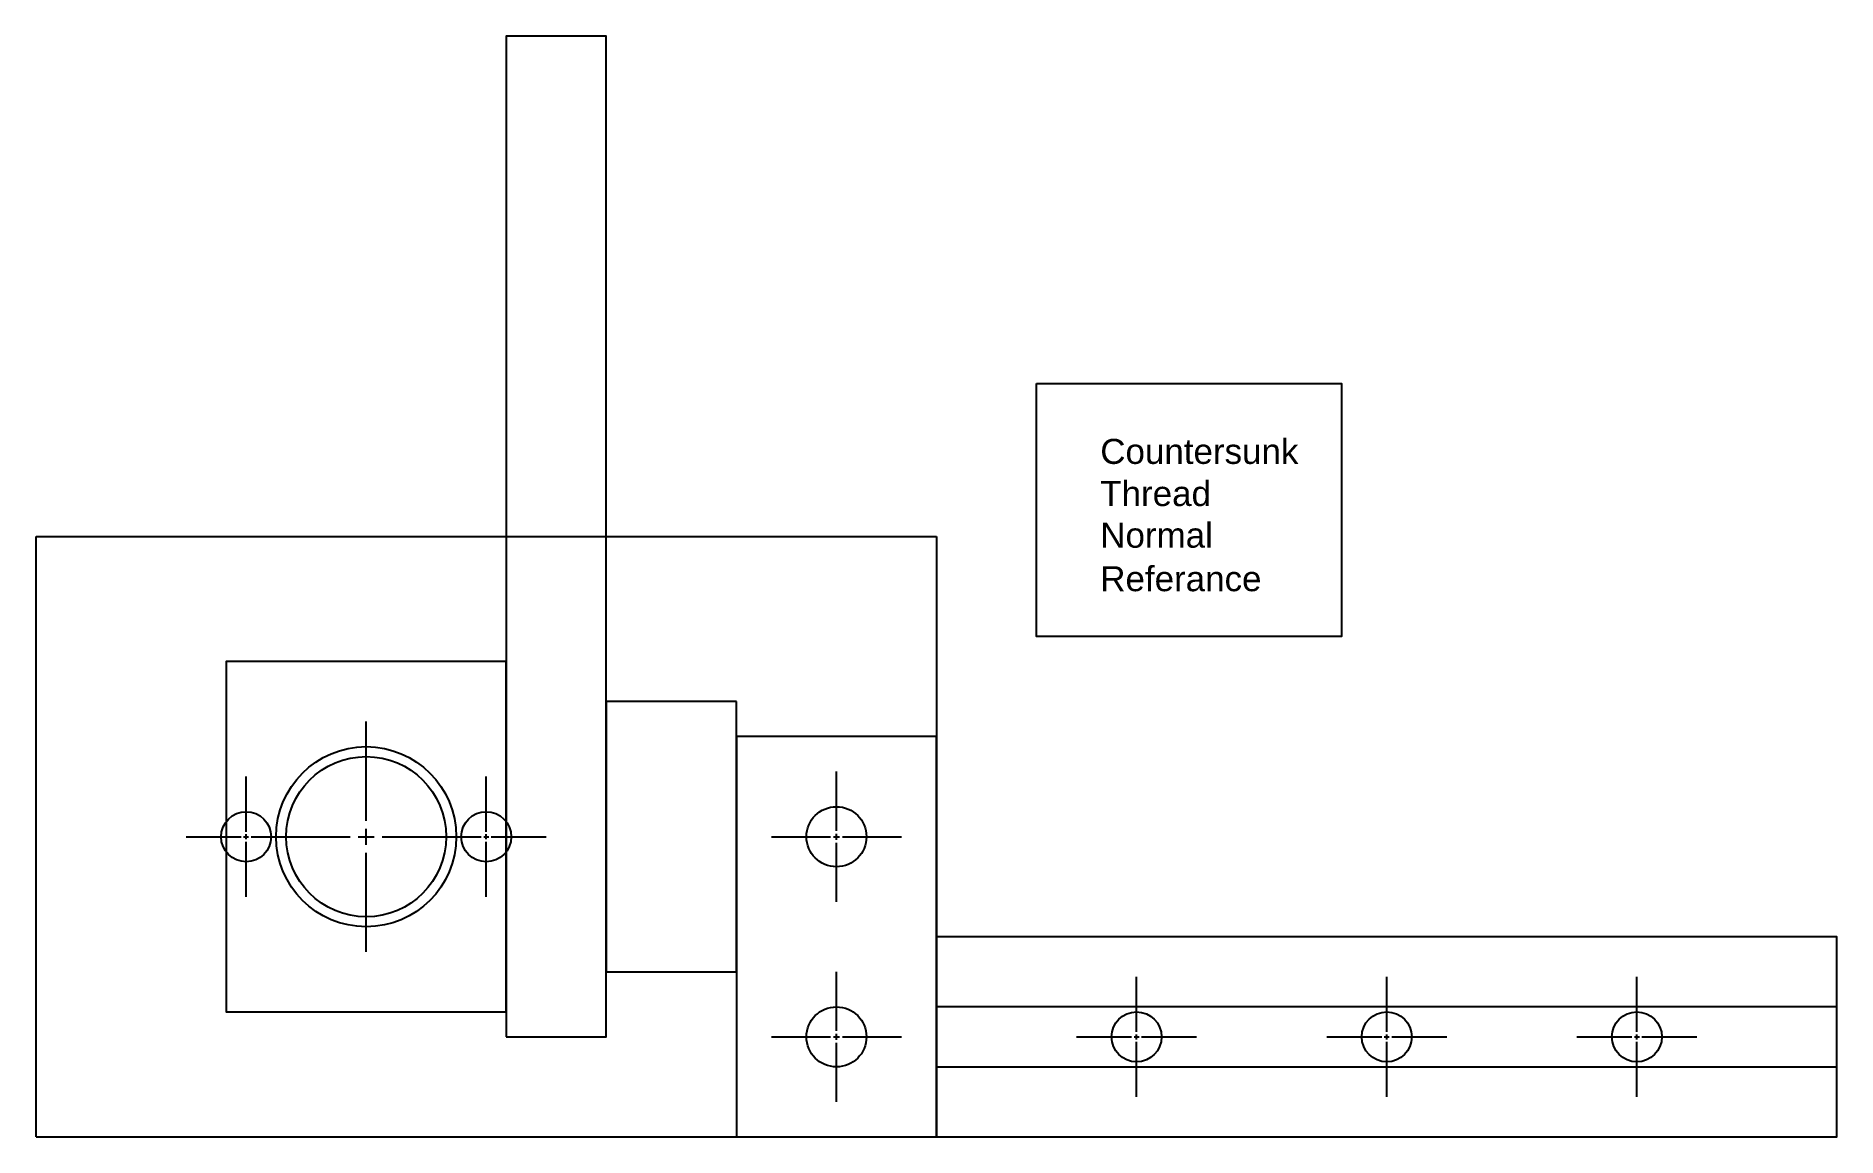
# Model space of a CAD drawing. Header units: millimetres. Extents: x 0 to 180, y 0 to 110.
import ezdxf

# ---------------------------------------------------------------- set-up
doc = ezdxf.new("R2010")
doc.units = ezdxf.units.MM
doc.linetypes.add('CENTER2', pattern=[28.575, 19.05, -3.175, 3.175, -3.175])
doc.styles.get("Standard").update_dxf_attribs({"font": 'arial.ttf'})

# ---------------------------------------------------------------- blocks, each defined once
blk = doc.blocks.new('*U18')
at = {"color": 0, "linetype": 'CENTER2', "transparency": 16777216}
for p, q in [((0, 1.6), (0, 11.5)), ((-11.5, 0), (-1.6, 0)), ((1.6, 0), (11.5, 0)), ((0, -11.5), (0, -1.6))]:
    blk.add_line(p, q, dxfattribs=at)
at = {"color": 0, "linetype": 'Continuous', "transparency": 16777216}
for p, q in [((-0.8, 0), (0.8, 0)), ((0, -0.8), (0, 0.8))]:
    blk.add_line(p, q, dxfattribs=at)
blk = doc.blocks.new('*U19')
at = {"color": 0, "linetype": 'CENTER2', "transparency": 16777216}
for p, q in [((0, 0.6), (0, 6.5)), ((-6.5, 0), (-0.6, 0)), ((0.6, 0), (6.5, 0)), ((0, -6.5), (0, -0.6))]:
    blk.add_line(p, q, dxfattribs=at)
at = {"color": 0, "linetype": 'Continuous', "transparency": 16777216}
for p, q in [((-0.3, 0), (0.3, 0)), ((0, -0.3), (0, 0.3))]:
    blk.add_line(p, q, dxfattribs=at)
blk = doc.blocks.new('*U20')
at = {"color": 0, "linetype": 'CENTER2', "transparency": 16777216}
for p, q in [((0, 0.6), (0, 6.5)), ((-6.5, 0), (-0.6, 0)), ((0.6, 0), (6.5, 0)), ((0, -6.5), (0, -0.6))]:
    blk.add_line(p, q, dxfattribs=at)
at = {"color": 0, "linetype": 'Continuous', "transparency": 16777216}
for p, q in [((-0.3, 0), (0.3, 0)), ((0, -0.3), (0, 0.3))]:
    blk.add_line(p, q, dxfattribs=at)
blk = doc.blocks.new('*U21')
at = {"color": 0, "linetype": 'CENTER2', "transparency": 16777216}
for p, q in [((0, 0.5), (0, 6)), ((-6, 0), (-0.5, 0)), ((0.5, 0), (6, 0)), ((0, -6), (0, -0.5))]:
    blk.add_line(p, q, dxfattribs=at)
at = {"color": 0, "linetype": 'Continuous', "transparency": 16777216}
for p, q in [((-0.25, 0), (0.25, 0)), ((0, -0.25), (0, 0.25))]:
    blk.add_line(p, q, dxfattribs=at)
blk = doc.blocks.new('*U22')
at = {"color": 0, "linetype": 'CENTER2', "transparency": 16777216}
for p, q in [((0, 0.5), (0, 6)), ((-6, 0), (-0.5, 0)), ((0.5, 0), (6, 0)), ((0, -6), (0, -0.5))]:
    blk.add_line(p, q, dxfattribs=at)
at = {"color": 0, "linetype": 'Continuous', "transparency": 16777216}
for p, q in [((-0.25, 0), (0.25, 0)), ((0, -0.25), (0, 0.25))]:
    blk.add_line(p, q, dxfattribs=at)
blk = doc.blocks.new('*U23')
at = {"color": 0, "linetype": 'CENTER2', "transparency": 16777216}
for p, q in [((0, 0.5), (0, 6)), ((-6, 0), (-0.5, 0)), ((0.5, 0), (6, 0)), ((0, -6), (0, -0.5))]:
    blk.add_line(p, q, dxfattribs=at)
at = {"color": 0, "linetype": 'Continuous', "transparency": 16777216}
for p, q in [((-0.25, 0), (0.25, 0)), ((0, -0.25), (0, 0.25))]:
    blk.add_line(p, q, dxfattribs=at)
blk = doc.blocks.new('*U33')
at = {"color": 0, "linetype": 'CENTER2', "transparency": 16777216}
for p, q in [((0, 0.5), (0, 6)), ((-6, 0), (-0.5, 0)), ((0.5, 0), (6, 0)), ((0, -6), (0, -0.5))]:
    blk.add_line(p, q, dxfattribs=at)
at = {"color": 0, "linetype": 'Continuous', "transparency": 16777216}
for p, q in [((-0.25, 0), (0.25, 0)), ((0, -0.25), (0, 0.25))]:
    blk.add_line(p, q, dxfattribs=at)
blk = doc.blocks.new('*U34')
at = {"color": 0, "linetype": 'CENTER2', "transparency": 16777216}
for p, q in [((0, 0.5), (0, 6)), ((-6, 0), (-0.5, 0)), ((0.5, 0), (6, 0)), ((0, -6), (0, -0.5))]:
    blk.add_line(p, q, dxfattribs=at)
at = {"color": 0, "linetype": 'Continuous', "transparency": 16777216}
for p, q in [((-0.25, 0), (0.25, 0)), ((0, -0.25), (0, 0.25))]:
    blk.add_line(p, q, dxfattribs=at)

msp = doc.modelspace()

# ---------------------------------------------------------------- linework, layer by layer
for p, q in [((0, 0), (0, 60)), ((0, 60), (90, 60)), ((90, 60), (90, 20)), ((180, 20), (90, 20)), ((180, 0), (180, 20)), ((0, 0), (180, 0))]:
    msp.add_line(p, q)
at = {"color": 251, "true_color": 0x636466}
msp.add_line((47, 30), (47, 47.5), dxfattribs=at)
at = {"color": 114, "true_color": 0x139b48}
for points in [[(47, 10), (57, 10), (57, 110), (47, 110)], [(47, 47.5), (19, 47.5), (19, 12.5), (47, 12.5)], [(70, 43.5), (57, 43.5), (57, 16.5), (70, 16.5)], [(70, 0), (90, 0), (90, 40), (70, 40)], [(90, 7), (180, 7), (180, 13), (90, 13)]]:
    msp.add_lwpolyline(points, close=True, dxfattribs=at)
msp.add_lwpolyline([(100, 75.28), (130.49, 75.28), (130.49, 50), (100, 50)], close=True)
at = {"color": 251, "true_color": 0x636466}
msp.add_lwpolyline([(90, 0), (180, 0), (180, 20), (90, 20)], close=True, dxfattribs=at)
at = {"color": 114, "true_color": 0x139b48}
msp.add_circle((33, 30), 9, dxfattribs=at)
for centre, radius in [((33, 30), 8), ((80, 30), 3), ((80, 10), 3)]:
    msp.add_circle(centre, radius)
at = {"color": 7, "true_color": 0xffffff}
for centre in [(21, 30), (45, 30)]:
    msp.add_circle(centre, 2.5, dxfattribs=at)
at = {"color": 0}
for centre in [(110, 10), (135, 10), (160, 10)]:
    msp.add_circle(centre, 2.5, dxfattribs=at)

# ---------------------------------------------------------------- block references
at = {"color": 7, "linetype": 'CENTER2', "true_color": 0xffffff}
for name, p in [('*U18', (33, 30)), ('*U19', (80, 30)), ('*U33', (21, 30)), ('*U34', (45, 30)), ('*U20', (80, 10)), ('*U21', (110, 10)), ('*U22', (135, 10)), ('*U23', (160, 10))]:
    msp.add_blockref(name, p, dxfattribs=at)

# ---------------------------------------------------------------- texts
at = {"color": 242, "true_color": 0xcd2027, "insert": (106.37, 69.75), "char_height": 2.5, "attachment_point": 1}
msp.add_mtext_dynamic_manual_height_columns('Countersunk', width=37.5204, gutter_width=12.5, heights=[0], dxfattribs=at)
at = {"color": 61, "true_color": 0xe5e878, "insert": (106.37, 65.54), "char_height": 2.5, "attachment_point": 1}
msp.add_mtext_dynamic_manual_height_columns('Thread', width=30.3178, gutter_width=12.5, heights=[0], dxfattribs=at)
at = {"insert": (106.37, 61.38), "char_height": 2.5, "attachment_point": 1}
msp.add_mtext_dynamic_manual_height_columns('Normal', width=23.7839, gutter_width=12.5, heights=[0], dxfattribs=at)
at = {"color": 114, "true_color": 0x139b48, "insert": (106.37, 57.03), "char_height": 2.5, "attachment_point": 1}
msp.add_mtext_dynamic_manual_height_columns('Referance', width=33.6665, gutter_width=12.5, heights=[0], dxfattribs=at)

doc.saveas('drawing.dxf')
